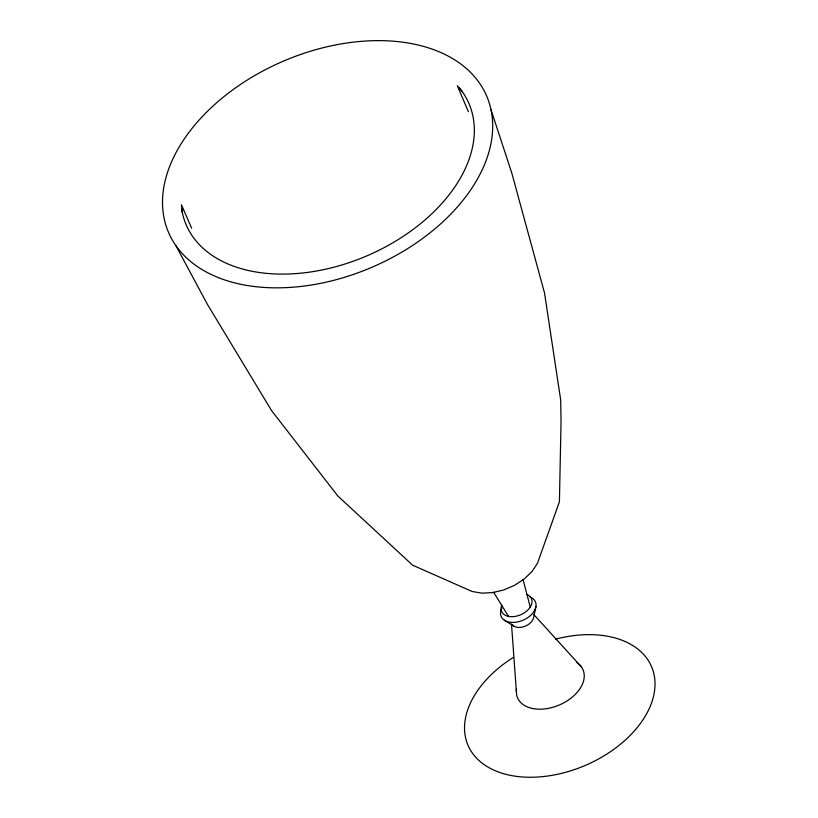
<?xml version="1.0" encoding="UTF-8"?>
<svg xmlns="http://www.w3.org/2000/svg" width="818" height="818" viewBox="0 0 818 818"><rect width="100%" height="100%" fill="white"/><g stroke="black" fill="none" stroke-linecap="round" stroke-linejoin="round"><path stroke-width="1.23" d="M535.933 606.547L533.673 617.406A11.779 7.628 -23.2 0 1 524.134 626.588A11.779 7.628 -23.2 0 1 512.201 624.574M504.317 620.187L513.704 626.026M533.704 614.441L581.496 667.007M462.456 91.902L457.313 85.706L468.346 111.626M493.551 592.15L508.643 616.578M175.87 245.615L207.404 304.368L271.607 410.656L337.834 495.974L412.579 565.166L472.16 591.496L481.894 593.142L492.702 592.6L503.857 589.931L514.594 585.299L524.185 579.032L531.976 571.547L537.426 563.357L559.41 501.843L561.046 421.485L560.667 399.869L544.522 292.946L511.802 173.079L491.004 109.704A173.079 112.178 -23.2 0 0 225.441 95.43A173.079 112.178 -23.2 0 0 266.351 287.568A173.079 112.178 -23.2 0 0 491.004 109.704M191.637 228.202L181.412 204.694L182.353 212.7M523.019 579.441L530.299 607.242M511.495 624.011L516.628 694.983A35.624 23.088 -23.2 0 0 563.663 702.907A35.624 23.088 -23.2 0 0 576.966 662.621M459.563 88.068A153.835 99.704 -23.2 0 1 368.202 255.298A153.835 99.704 -23.2 0 1 181.698 209.173M555.586 639.144A99.847 64.714 -23.2 0 1 650.054 706.732A99.847 64.714 -23.2 0 1 498.96 772.192A99.847 64.714 -23.2 0 1 513.285 657.467M526.864 594.492A16.237 10.522 -23.2 0 1 529.471 608.193A16.237 10.522 -23.2 0 1 509.982 616.598A16.237 10.522 -23.2 0 1 501.731 605.33M530.115 596.956A18.63 12.076 -23.2 0 1 532.825 613.05A18.63 12.076 -23.2 0 1 509.808 622.212A18.63 12.076 -23.2 0 1 501.771 608.244M516.281 691.271A35.624 23.088 -23.2 0 1 516.516 688.684"/></g></svg>
